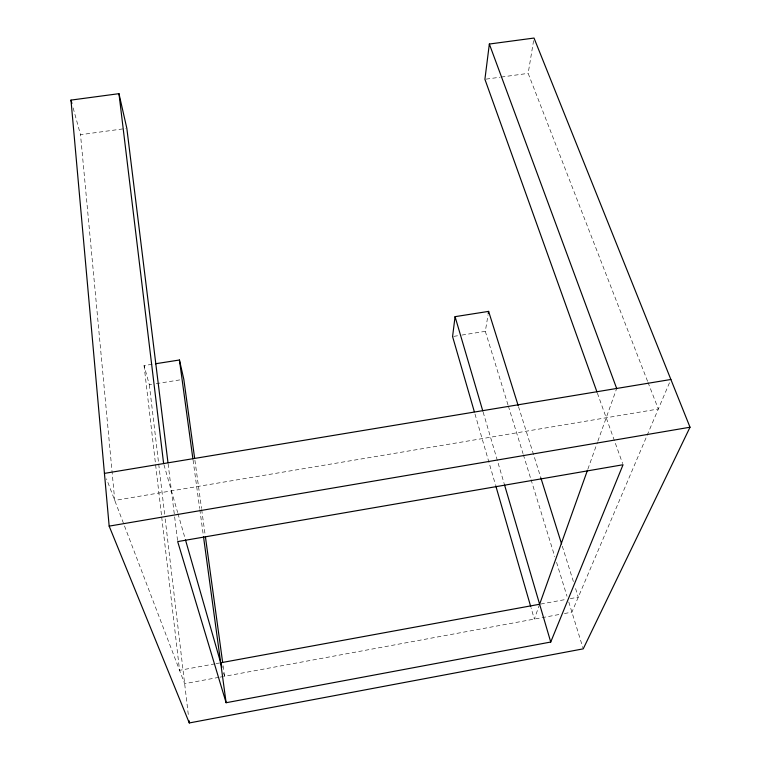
<?xml version="1.0" encoding="UTF-8"?>
<svg xmlns="http://www.w3.org/2000/svg" width="761" height="761" viewBox="0 0 761 761"><rect width="100%" height="100%" fill="white"/><g stroke="black" fill="none" stroke-linecap="round" stroke-linejoin="round"><path stroke-width="0.57" stroke-dasharray="3.81 2.85" d="M508.006 404.947L485.309 331.349L488.077 314.712M647.582 381.309L528.153 73.37L534.022 38.05M539.625 604.253L534.327 619.083L531.035 607.697M587.873 469.128L597.442 442.331M597.842 441.218L616.676 388.471M669.48 382.764L571.911 612.148L561.656 614.041M214.973 663.83L179.558 670.327L161.598 516.177M216.114 663.621L220.68 662.774M540.767 604.044L565.775 599.459M570.322 598.622L578.284 597.166L575.078 586.959M218.854 677.357L184.647 683.673L106.502 478.793M219.996 677.147L223.411 676.51M223.582 672.924L224.552 676.301L560.524 614.251M152.048 364.31L144.057 365.565L149.337 384.743L151.629 384.381M156.233 383.649L180.367 379.815M453.746 336.362L460.757 335.249M461.927 335.068L485.309 331.349M73.142 107.91L80.514 134.707L125.679 128.514M486.079 79.134L500.101 77.213M501.271 77.051L528.153 73.37M648.011 382.412L658.322 408.999L114.749 500.424L80.514 134.707M597.404 393.19L622.65 463.62M518.507 406.64L540.928 478.089M562.274 546.132L573.661 582.422M508.358 406.079L523.026 453.632M523.368 454.764L530.702 478.545M531.054 479.677L554.798 556.662M556.548 562.322L567.021 596.291M568.771 601.951L582.888 647.735M483.149 412.148L504.201 483.758M474.988 414.022L495.43 484.652M163.948 464.714L177.636 512.514M177.969 513.656L185.142 538.702M194.921 460.272L201.522 508.415M201.684 509.585L205.232 535.411M223.106 665.732L224.552 676.301M193.075 460.139L199.658 508.443M199.82 509.623L203.349 535.544M168.114 463.81L174.488 515.654M174.64 516.833L177.684 541.594M149.337 384.743L164.633 514.198M165.185 518.907L188.604 717.176M144.057 365.565L161.465 514.997"/><path stroke-width="1.14" d="M518.155 405.508L488.629 311.382L455.068 316.662L452.576 336.552L474.331 411.739M167.972 462.64L126.84 128.352L118.963 93.67L70.982 100.1L109.165 526.127L189.289 722.95L583.23 648.848L690.018 427.225L534.022 38.05L489.342 44.033L484.909 79.296L597.005 392.067M488.258 313.608L488.629 311.382M587.473 470.25L539.625 604.253L220.68 662.774M550.736 642.037L623.05 464.743L177.684 541.594L226.122 702.726L550.736 642.037L504.533 484.9M109.165 526.127L690.018 427.225M104.438 473.38L670.879 379.482M155.472 363.768L179.434 360.001L183.81 379.263L194.597 457.922M489.342 44.033L616.676 388.471M540.928 478.089L561.561 543.858M455.068 316.662L482.807 411.007M495.763 485.794L530.702 606.555M185.465 539.834L221.974 667.283M70.982 100.1L71.905 103.448M205.394 536.591L222.621 662.213M179.434 360.001L192.914 458.959M203.51 536.714L226.122 702.726M118.963 93.67L163.625 463.573M189.013 720.638L189.289 722.95"/></g></svg>
